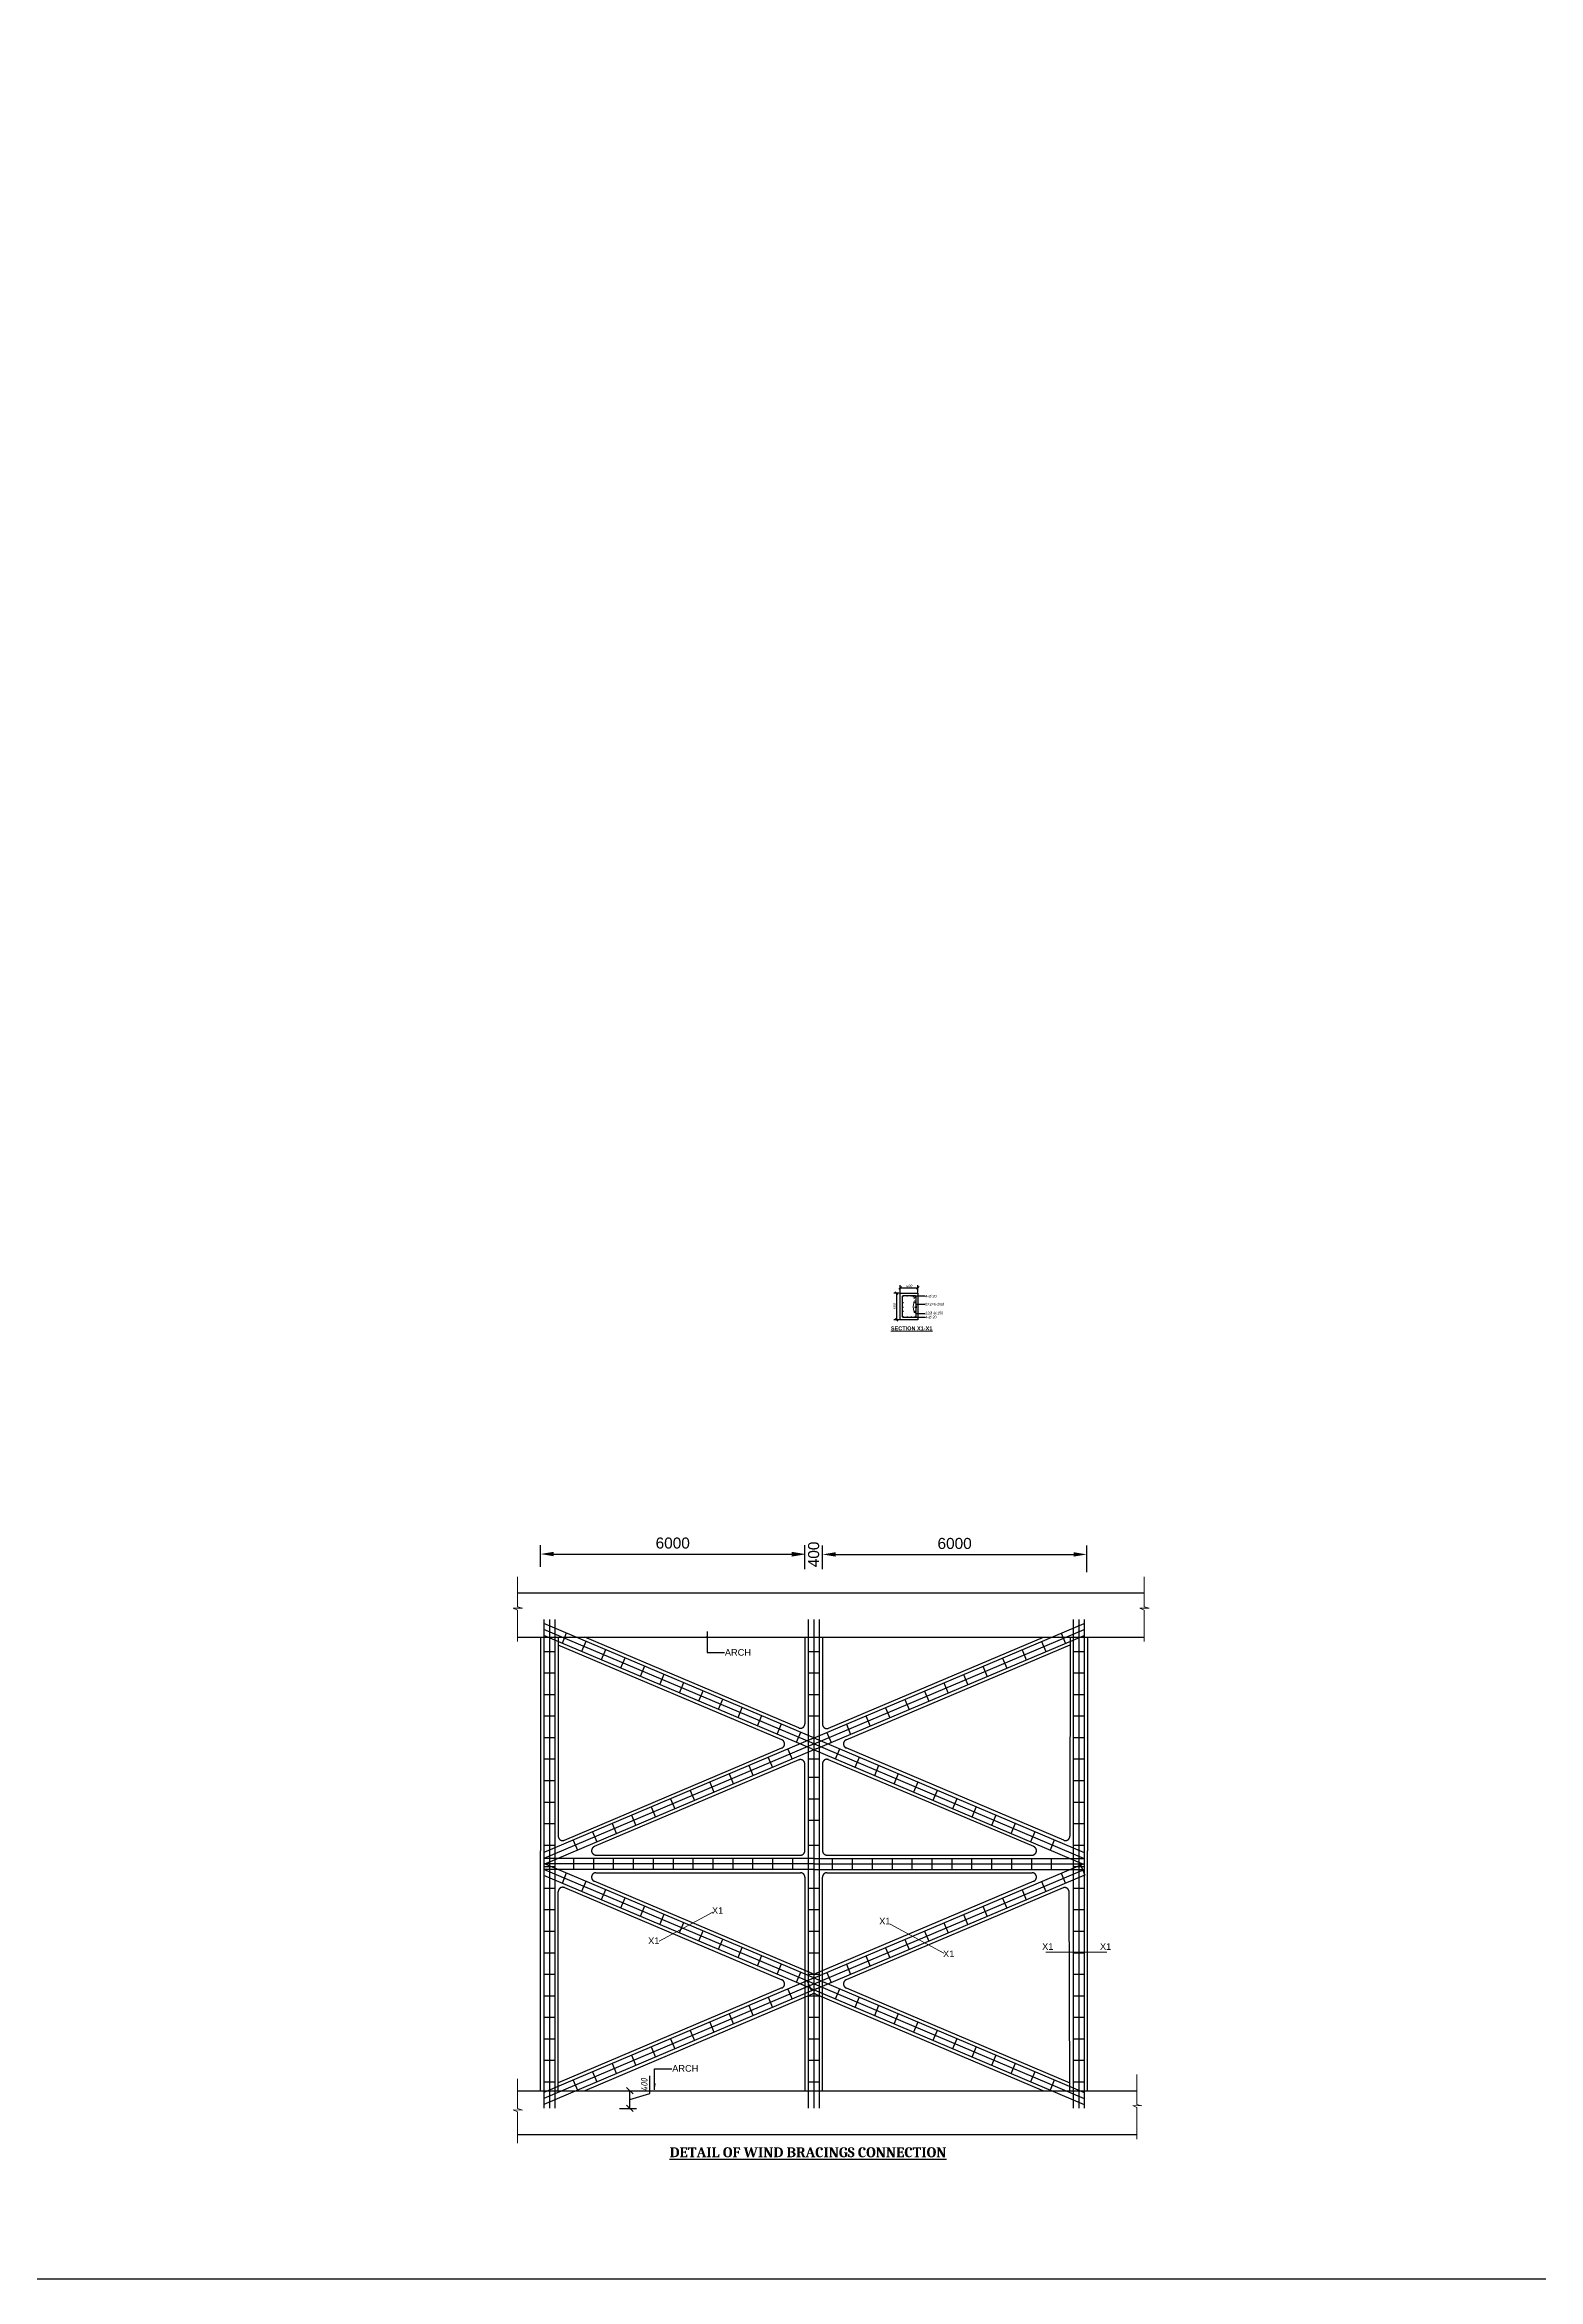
# Model space of a CAD drawing. Header units: millimetres. Extents: x 1231188 to 3899118, y -5478610 to -489530.
# Drawn here: x 2628576 to 2662487, y -3275968 to -3225220 of the extents above; entities that cross this region are included whole.
import ezdxf

# ---------------------------------------------------------------- set-up
doc = ezdxf.new("R2010")
doc.units = ezdxf.units.MM
doc.header["$LTSCALE"] = 25
doc.header["$MEASUREMENT"] = 0
doc.header["$PDMODE"] = 3
doc.linetypes.add('CENTER2', pattern=[1.125, 0.75, -0.125, 0.125, -0.125])
doc.linetypes.add('HIDDEN', pattern=[0.375, 0.25, -0.125])
doc.layers.get('0').update_dxf_attribs({"lineweight": 13})
doc.layers.get('Defpoints').update_dxf_attribs({"color": 230, "lineweight": 9})
for name, color, linetype in [('ARCH', 4, 'Continuous'), ('breasing', 4, 'Continuous'), ('reinforcement', 1, 'Continuous')]:
    doc.layers.add(name, color=color, linetype=linetype)
for name, color, linetype, lineweight in [('Concrete_Section', 21, 'Continuous', 30), ('DIM', 8, 'Continuous', 13), ('RENF.', 5, 'Continuous', 35), ('text', 7, 'Continuous', 18)]:
    doc.layers.add(name, color=color, linetype=linetype, lineweight=lineweight)
doc.styles.add('ARIAL', font='arial.ttf', dxfattribs={"height": 400})
doc.styles.add('DIM', font='isocp3.shx', dxfattribs={"oblique": 10})
doc.styles.add('GRG1', font='romans.shx')
doc.styles.get("Standard").update_dxf_attribs({"font": 'swissl.ttf'})
doc.dimstyles.new('dim-50', dxfattribs={"dimtxt": 200, "dimasz": 200, "dimexe": 20, "dimexo": 20, "dimgap": 0.09, "dimtad": 0, "dimdec": 0, "dimzin": 0, "dimdsep": 46, "dimtxsty": 'Standard', "dimcen": 0.09, "dimclrd": 5, "dimclrt": 5, "dimazin": 0, "dimtfac": 1, "dimtdec": 0, "dimtofl": 0, "dimtmove": 0, "dimatfit": 3, "dimfxl": 1, "dimtolj": 1, "dimtzin": 0, "dimarcsym": 0})
doc.dimstyles.new('Dim-75', dxfattribs={"dimtxt": 150, "dimasz": 150, "dimexe": 150, "dimexo": 75, "dimgap": 50, "dimtad": 1, "dimdec": 0, "dimzin": 0, "dimdsep": 46, "dimtxsty": 'DIM', "dimblk": 'OBLIQUE', "dimcen": 150, "dimclrd": 5, "dimclre": 5, "dimclrt": 7, "dimadec": 0, "dimazin": 0, "dimtfac": 1, "dimtdec": 0, "dimtmove": 1, "dimatfit": 3, "dimfxl": 1, "dimtolj": 1, "dimtzin": 0, "dimarcsym": 0})
doc.dimstyles.new('dim_30', dxfattribs={"dimtxt": 60, "dimasz": 60, "dimexe": 60, "dimexo": 15, "dimgap": 15, "dimtad": 1, "dimdec": 0, "dimzin": 0, "dimdsep": 46, "dimtxsty": 'DIM', "dimblk": 'OBLIQUE', "dimcen": 30, "dimclrd": 5, "dimclre": 5, "dimclrt": 7, "dimadec": 0, "dimazin": 0, "dimtfac": 1, "dimtdec": 0, "dimtmove": 0, "dimatfit": 3, "dimfxl": 20, "dimtolj": 1, "dimtzin": 0, "dimarcsym": 0})

# ---------------------------------------------------------------- blocks, each defined once
blk = doc.blocks.new('_Oblique')
at = {"color": 0, "linetype": 'ByBlock', "lineweight": -2}
blk.add_line((-0.5, -0.5), (0.5, 0.5), dxfattribs=at)
blk = doc.blocks.new('*D782')
at = {"layer": 'Defpoints', "color": 0, "linetype": 'ByBlock', "lineweight": -2, "ltscale": 100, "transparency": 16777216}
for p in [(2648001, -3253575), (2648401, -3253453), (2648401, -3253575)]:
    blk.add_point(p, dxfattribs=at)
at = {"layer": 'DIM', "color": 5, "linetype": 'ByBlock', "lineweight": -2, "ltscale": 100, "transparency": 16777216}
for p, q in [((2648001, -3253560), (2648001, -3253393)), ((2648401, -3253560), (2648401, -3253393)), ((2648001, -3253453), (2648401, -3253453))]:
    blk.add_line(p, q, dxfattribs=at)
at = {"layer": 'DIM', "color": 5, "linetype": 'ByBlock', "lineweight": -2, "ltscale": 100, "transparency": 16777216, "xscale": 60, "yscale": 60, "zscale": 60, "rotation": 180}
blk.add_blockref('_Oblique', (2648001, -3253453), dxfattribs=at)
at = {"layer": 'DIM', "color": 5, "linetype": 'ByBlock', "lineweight": -2, "ltscale": 100, "transparency": 16777216, "xscale": 60, "yscale": 60, "zscale": 60}
blk.add_blockref('_Oblique', (2648401, -3253453), dxfattribs=at)
at = {"layer": 'DIM', "color": 7, "linetype": 'ByBlock', "ltscale": 100, "transparency": 16777216, "insert": (2648201, -3253408), "char_height": 60, "attachment_point": 5, "style": 'DIM'}
blk.add_mtext('\\A1;400', dxfattribs=at)
blk = doc.blocks.new('*D783')
at = {"layer": 'Defpoints', "color": 0, "linetype": 'ByBlock', "lineweight": -2, "ltscale": 100, "transparency": 16777216}
for p in [(2648001, -3253575), (2647916, -3254175), (2648001, -3254175)]:
    blk.add_point(p, dxfattribs=at)
at = {"layer": 'DIM', "color": 5, "linetype": 'ByBlock', "lineweight": -2, "ltscale": 100, "transparency": 16777216}
for p, q in [((2647986, -3253575), (2647856, -3253575)), ((2647916, -3253575), (2647916, -3254175)), ((2647986, -3254175), (2647856, -3254175))]:
    blk.add_line(p, q, dxfattribs=at)
at = {"layer": 'DIM', "color": 5, "linetype": 'ByBlock', "lineweight": -2, "ltscale": 100, "transparency": 16777216, "xscale": 60, "yscale": 60, "zscale": 60}
for p, rotation in [((2647916, -3253575), 90), ((2647916, -3254175), 270)]:
    blk.add_blockref('_Oblique', p, dxfattribs=dict(at, rotation=rotation))
at = {"layer": 'DIM', "color": 7, "linetype": 'ByBlock', "ltscale": 100, "transparency": 16777216, "insert": (2647871, -3253875), "char_height": 60, "attachment_point": 5, "rotation": 90, "style": 'DIM'}
blk.add_mtext('\\A1;600', dxfattribs=at)
blk = doc.blocks.new('sss')
at = {"layer": 'reinforcement', "linetype": 'ByBlock', "ltscale": 100, "const_width": 10}
blk.add_lwpolyline([(-5, 0, 1), (5, 0, 1)], format="xyb", close=True, dxfattribs=at)
blk = doc.blocks.new('*D826')
at = {"color": 5, "lineweight": -2, "transparency": 16777216}
for p, q in [((2641627, -3271684), (2642013, -3271684)), ((2641863, -3272085), (2641863, -3271684)), ((2642313, -3271749), (2642313, -3271347)), ((2641627, -3272085), (2642013, -3272085)), ((2641863, -3271884), (2642313, -3271749))]:
    blk.add_line(p, q, dxfattribs=at)
at = {"layer": 'Defpoints', "color": 0, "lineweight": -2, "transparency": 16777216}
for p in [(2641552, -3271684, -46), (2641863, -3271684), (2641552, -3272085, -46)]:
    blk.add_point(p, dxfattribs=at)
at = {"color": 5, "lineweight": -2, "transparency": 16777216, "xscale": 150, "yscale": 150, "zscale": 150}
for p, rotation in [((2641863, -3271684), 90), ((2641863, -3272085), 270)]:
    blk.add_blockref('_Oblique', p, dxfattribs=dict(at, rotation=rotation))
at = {"color": 7, "transparency": 16777216, "insert": (2642188, -3271548), "char_height": 150, "attachment_point": 5, "rotation": 90, "style": 'DIM'}
blk.add_mtext('\\A1;400', dxfattribs=at)
blk = doc.blocks.new('*D827')
at = {"layer": 'Defpoints', "color": 0, "lineweight": -2, "ltscale": 150, "transparency": 16777216}
for p in [(2645835, -3259497), (2639835, -3259990), (2645835, -3260044)]:
    blk.add_point(p, dxfattribs=at)
at = {"layer": 'DIM', "color": 0, "lineweight": -2, "ltscale": 150, "transparency": 16777216}
for p, q in [((2639835, -3259790), (2639835, -3259297)), ((2645835, -3259844), (2645835, -3259297))]:
    blk.add_line(p, q, dxfattribs=at)
at = {"layer": 'DIM', "color": 5, "lineweight": -2, "ltscale": 150, "transparency": 16777216}
blk.add_line((2640135, -3259497), (2645535, -3259497), dxfattribs=at)
for points in [[(2640135, -3259447), (2640135, -3259547), (2639835, -3259497)], [(2645535, -3259447), (2645535, -3259547), (2645835, -3259497)]]:
    blk.add_solid(points, dxfattribs=at)
at = {"layer": 'DIM', "color": 2, "ltscale": 150, "transparency": 16777216, "insert": (2642835, -3259249), "char_height": 400, "attachment_point": 5, "style": 'ARIAL'}
blk.add_mtext('\\A1;{\\H0.625x;6000}', dxfattribs=at)
blk = doc.blocks.new('*D828')
at = {"layer": 'Defpoints', "color": 0, "lineweight": -2, "ltscale": 150, "transparency": 16777216}
for p in [(2646235, -3259506), (2645835, -3260044), (2646235, -3260043)]:
    blk.add_point(p, dxfattribs=at)
at = {"layer": 'DIM', "color": 5, "lineweight": -2, "ltscale": 150, "transparency": 16777216}
for p, q in [((2645535, -3259506), (2645235, -3259506)), ((2646535, -3259506), (2646835, -3259506))]:
    blk.add_line(p, q, dxfattribs=at)
at = {"layer": 'DIM', "color": 0, "lineweight": -2, "ltscale": 150, "transparency": 16777216}
for p, q in [((2645835, -3259844), (2645835, -3259306)), ((2646235, -3259843), (2646235, -3259306))]:
    blk.add_line(p, q, dxfattribs=at)
at = {"layer": 'DIM', "color": 5, "lineweight": -2, "ltscale": 150, "transparency": 16777216}
for points in [[(2645535, -3259456), (2645535, -3259556), (2645835, -3259506)], [(2646535, -3259456), (2646535, -3259556), (2646235, -3259506)]]:
    blk.add_solid(points, dxfattribs=at)
at = {"layer": 'DIM', "color": 2, "ltscale": 150, "transparency": 16777216, "insert": (2646035, -3259506), "char_height": 400, "attachment_point": 5, "rotation": 90, "style": 'ARIAL'}
blk.add_mtext('\\A1;{\\H0.625x;400}', dxfattribs=at)
blk = doc.blocks.new('*D829')
at = {"layer": 'Defpoints', "color": 0, "lineweight": -2, "ltscale": 150, "transparency": 16777216}
for p in [(2652236, -3259506), (2646235, -3260043), (2652236, -3260106)]:
    blk.add_point(p, dxfattribs=at)
at = {"layer": 'DIM', "color": 0, "lineweight": -2, "ltscale": 150, "transparency": 16777216}
for p, q in [((2646235, -3259843), (2646235, -3259306)), ((2652236, -3259906), (2652236, -3259306))]:
    blk.add_line(p, q, dxfattribs=at)
at = {"layer": 'DIM', "color": 5, "lineweight": -2, "ltscale": 150, "transparency": 16777216}
blk.add_line((2646535, -3259506), (2651936, -3259506), dxfattribs=at)
for points in [[(2646535, -3259456), (2646535, -3259556), (2646235, -3259506)], [(2651936, -3259456), (2651936, -3259556), (2652236, -3259506)]]:
    blk.add_solid(points, dxfattribs=at)
at = {"layer": 'DIM', "color": 2, "ltscale": 150, "transparency": 16777216, "insert": (2649235, -3259258), "char_height": 400, "attachment_point": 5, "style": 'ARIAL'}
blk.add_mtext('\\A1;{\\H0.625x;6000}', dxfattribs=at)

msp = doc.modelspace()

# ---------------------------------------------------------------- linework, layer by layer
at = {"linetype": 'Continuous', "lineweight": 5}
for p, q in [((2639310.16656, -3260768.67043), (2639310.16656, -3261481.67043)), ((2653540.66656, -3260768.67043), (2653540.66656, -3261481.67043)), ((2639310.16656, -3272166.17043), (2639310.16656, -3272879.17043)), ((2653374.66656, -3272068.67043), (2653374.66656, -3272781.67043))]:
    msp.add_line(p, q, dxfattribs=at)
at = {"color": 5, "linetype": 'CENTER2', "lineweight": 5, "ltscale": 500}
for p, q in [((2642528.0568, -3268288.61231), (2643745.1636, -3267631.36211)), ((2647773.98522, -3267902.01996), (2648991.09203, -3268559.27016)), ((2651304.57233, -3268538.12764), (2652687.80289, -3268538.12764))]:
    msp.add_line(p, q, dxfattribs=at)
at = {"linetype": 'Continuous', "lineweight": 5}
for points in [[(2639309.16656, -3260017.17043), (2639309.16656, -3260694.17043), (2639420.66656, -3260727.17043), (2639213.16656, -3260722.67043), (2639310.16656, -3260768.67043)], [(2653539.66656, -3260017.17043), (2653539.66656, -3260694.17043), (2653651.16656, -3260727.17043), (2653443.66656, -3260722.67043), (2653540.66656, -3260768.67043)], [(2639309.16656, -3271414.67043), (2639309.16656, -3272091.67043), (2639420.66656, -3272124.67043), (2639213.16656, -3272120.17043), (2639310.16656, -3272166.17043)], [(2653373.66656, -3271317.17043), (2653373.66656, -3271994.17043), (2653485.16656, -3272027.17043), (2653277.66656, -3272022.67043), (2653374.66656, -3272068.67043)]]:
    msp.add_lwpolyline(points, dxfattribs=at)
at = {"layer": 'ARCH', "linetype": 'ByBlock', "ltscale": 100}
for points in [[(2653539.66656, -3260384.17043), (2639309.16656, -3260384.17043)], [(2639310.16656, -3261384.17043), (2653540.66656, -3261384.17043)], [(2639309.16656, -3271684.17043), (2653373.66656, -3271684.17043)], [(2653374.66656, -3272684.17043), (2639310.16656, -3272684.17043)]]:
    msp.add_lwpolyline(points, dxfattribs=at)
at = {"layer": 'breasing', "linetype": 'HIDDEN', "ltscale": 6000}
for p, q in [((2645313.54619, -3269351.23597), (2640235.389, -3271504.43977)), ((2646003.97235, -3269492.9584), (2640836.17582, -3271684.17043)), ((2646082.04649, -3269492.9584), (2651249.84302, -3271684.17043)), ((2646772.47264, -3269351.23597), (2651850.0046, -3271504.17467))]:
    msp.add_line(p, q, dxfattribs=at)
for points in [[(2639835.389, -3261384.17131), (2639835.389, -3266234.17082)], [(2652255.56163, -3261409.21788), (2652250.62989, -3266234.06822)], [(2639835.389, -3271684.17034), (2639835.389, -3266234.17043)], [(2652250.62984, -3271684.16995), (2652250.62984, -3266234.17043)]]:
    msp.add_lwpolyline(points, dxfattribs=at)
for points in [[(2640235.389, -3261384.17043), (2640235.389, -3265903.42099, 0.53719325), (2640374.42607, -3265995.48676), (2645313.54619, -3263901.23645, 0.6621671177), (2645313.54619, -3263717.1049), (2640235.389, -3261563.90109)], [(2645835.23771, -3261384.17092), (2645835.23771, -3263352.81754, -0.53719325), (2645696.20064, -3263444.88332), (2640836.17582, -3261384.17043)], [(2646235.23771, -3261384.17092), (2646235.23771, -3263359.40815, 0.53719325), (2646374.27478, -3263451.47392), (2651249.84302, -3261384.17043)], [(2651855.58957, -3261384.2727), (2651850.96787, -3265903.6666, -0.5368638594), (2651711.93085, -3265995.63012), (2646772.47264, -3263901.23645, -0.6621671177), (2646772.47264, -3263717.1049), (2651855.40794, -3261561.87512)], [(2640235.389, -3271684.17034), (2640235.389, -3267164.91988, -0.53719325), (2640374.42607, -3267072.85411), (2645313.54619, -3269167.10441)], [(2646003.97235, -3269025.38198), (2641053.30666, -3266926.23621, -0.8171975018), (2641092.34374, -3266734.17043), (2645735.23771, -3266734.17043, -0.4142135624), (2645835.23771, -3266834.17043), (2645835.23771, -3271684.16995)], [(2646235.23771, -3271684.16995), (2646235.23771, -3266834.17043, -0.4142135624), (2646335.23771, -3266734.17043), (2650993.6751, -3266734.17043, -0.8171975018), (2651032.71217, -3266926.23621), (2646082.04649, -3269025.38198)], [(2651850.62923, -3271683.82274), (2651834.93907, -3267171.22502, 0.536073692), (2651695.90261, -3267079.50694), (2646772.47264, -3269167.10441)]]:
    msp.add_lwpolyline(points, format="xyb", dxfattribs=at)
for points in [[(2645835.23771, -3266234.17043), (2645835.23771, -3264265.52381, 0.5371932501), (2645696.20064, -3264173.45804), (2641053.30666, -3266142.10466, 0.8171975018), (2641092.34374, -3266334.17043), (2645735.23771, -3266334.17043, 0.4142135624)], [(2646335.23771, -3266334.17043), (2650993.6751, -3266334.17043, 0.8171975018), (2651032.71217, -3266142.10466), (2646374.27478, -3264166.86743, 0.5371932501), (2646235.23771, -3264258.93321), (2646235.23771, -3266234.17043, 0.4142135624)]]:
    msp.add_lwpolyline(points, format="xyb", close=True, dxfattribs=at)
for centre, start, end in [((2646043.00942, -3268933.31621), 247.022432376, 292.977567624), ((2645274.50912, -3269259.17019), 292.977567624, 67.022432376), ((2646043.00942, -3269585.02417), 67.022432376, 112.977567624), ((2646811.50971, -3269259.17019), 112.977567624, 247.022432376)]:
    msp.add_arc(centre, 100, start, end, dxfattribs=at)
at = {"layer": 'Concrete_Section', "color": 0}
msp.add_lwpolyline([(2648000.8838, -3253574.74263), (2648400.8838, -3253574.74263), (2648400.8838, -3254174.74263), (2648000.8838, -3254174.74263)], close=True, dxfattribs=at)
at = {"layer": 'Defpoints', "lineweight": -2, "ltscale": 100}
msp.add_lwpolyline([(2561858.8838, -3174472.67043), (2704531.3838, -3174472.67043), (2704531.3838, -3275967.67043), (2561858.8838, -3275967.67043)], close=True, dxfattribs=at)
at = {"layer": 'DIM', "linetype": 'ByBlock', "ltscale": 100, "extrusion": (0, 0, -1)}
msp.add_ellipse((2648332.56421, -3253880.76056), major_axis=(0, -134.87359), ratio=0.2625430204, dxfattribs=at)
at = {"layer": 'reinforcement', "linetype": 'ByBlock', "ltscale": 100}
for p, q in [((2648323.55961, -3253624.74263), (2648283.95828, -3253662.22686)), ((2648350.8838, -3253649.8878), (2648307.37656, -3253691.06913))]:
    msp.add_line(p, q, dxfattribs=at)
msp.add_lwpolyline([(2648070.8838, -3253624.74263), (2648330.8838, -3253624.74263, -0.4142135624), (2648350.8838, -3253644.74263), (2648350.8838, -3254104.74263, -0.4142135624), (2648330.8838, -3254124.74263), (2648070.8838, -3254124.74263, -0.4142135624), (2648050.8838, -3254104.74263), (2648050.8838, -3253644.74263, -0.4142135624)], format="xyb", close=True, dxfattribs=at)
at = {"layer": 'RENF.', "lineweight": 30}
for p, q in [((2639910.389, -3260984.17043), (2639910.389, -3272084.17043)), ((2640035.389, -3260984.17043), (2640035.389, -3272084.17043)), ((2640160.389, -3260984.17043), (2640160.389, -3272084.17043)), ((2645910.23771, -3260984.17043), (2645910.23771, -3272084.17043)), ((2646035.23771, -3260984.17043), (2646035.23771, -3272084.17043)), ((2646160.23771, -3260984.17043), (2646160.23771, -3272084.17043)), ((2651928.62562, -3260984.17043), (2651928.62562, -3272084.17043)), ((2652053.62562, -3260984.17043), (2652053.62562, -3272084.17043)), ((2652178.62562, -3260984.17043), (2652178.62562, -3272084.17043)), ((2646091.80576, -3263694.08846), (2639910.389, -3261073.08844)), ((2646043.00942, -3263809.17068), (2639910.389, -3261208.86093)), ((2645994.21308, -3263924.2529), (2639910.389, -3261344.63343)), ((2640418.62962, -3261295.17959), (2640321.03695, -3261525.34403)), ((2640861.84061, -3261483.10674), (2640764.24793, -3261713.27118)), ((2645994.21308, -3263694.08846), (2652178.62562, -3261071.81819)), ((2646043.00942, -3263809.17068), (2652178.62562, -3261207.59068)), ((2646091.80576, -3263924.2529), (2652178.62562, -3261343.36318)), ((2651208.63482, -3261483.10674), (2651306.22749, -3261713.27118)), ((2651651.8458, -3261295.17959), (2651749.43848, -3261525.34403)), ((2639910.389, -3261707.32266), (2640160.389, -3261707.32266)), ((2641305.0516, -3261671.03388), (2641207.45892, -3261901.19832)), ((2641748.26259, -3261858.96103), (2641650.66991, -3262089.12547)), ((2642191.47357, -3262046.88817), (2642093.8809, -3262277.05261)), ((2645910.23771, -3261707.32266), (2646160.23771, -3261707.32266)), ((2649879.00185, -3262046.88817), (2649976.59453, -3262277.05261)), ((2650322.21284, -3261858.96103), (2650419.80552, -3262089.12547)), ((2650765.42383, -3261671.03388), (2650863.01651, -3261901.19832)), ((2651928.62562, -3261707.32266), (2652178.62562, -3261707.32266)), ((2639910.389, -3262196.07841), (2640160.389, -3262196.07841)), ((2642634.68456, -3262234.81532), (2642537.09188, -3262464.97976)), ((2643077.89555, -3262422.74246), (2642980.30287, -3262652.9069)), ((2645910.23771, -3262196.07841), (2646160.23771, -3262196.07841)), ((2648992.57988, -3262422.74246), (2649090.17256, -3262652.9069)), ((2649435.79087, -3262234.81532), (2649533.38354, -3262464.97976)), ((2651928.62562, -3262196.07841), (2652178.62562, -3262196.07841)), ((2639910.389, -3262684.83416), (2640160.389, -3262684.83416)), ((2643521.10654, -3262610.66961), (2643423.51386, -3262840.83405)), ((2643964.31752, -3262798.59675), (2643866.72485, -3263028.7612)), ((2644407.52851, -3262986.5239), (2644309.93583, -3263216.68834)), ((2645910.23771, -3262684.83416), (2646160.23771, -3262684.83416)), ((2647662.94692, -3262986.5239), (2647760.53959, -3263216.68834)), ((2648106.1579, -3262798.59675), (2648203.75058, -3263028.7612)), ((2648549.36889, -3262610.66961), (2648646.96157, -3262840.83405)), ((2651928.62562, -3262684.83416), (2652178.62562, -3262684.83416)), ((2639910.389, -3263173.58991), (2640160.389, -3263173.58991)), ((2644850.7395, -3263174.45105), (2644753.14682, -3263404.61549)), ((2645293.95049, -3263362.37819), (2645196.35781, -3263592.54263)), ((2645737.16147, -3263550.30534), (2645639.5688, -3263780.46978)), ((2645910.23771, -3263173.58991), (2646160.23771, -3263173.58991)), ((2646333.31395, -3263550.30534), (2646430.90663, -3263780.46978)), ((2646776.52494, -3263362.37819), (2646874.11762, -3263592.54263)), ((2647219.73593, -3263174.45105), (2647317.32861, -3263404.61549)), ((2651928.62562, -3263173.58991), (2652178.62562, -3263173.58991)), ((2639910.389, -3263662.34566), (2640160.389, -3263662.34566)), ((2645994.21308, -3263694.08846), (2639910.389, -3266273.70793)), ((2646043.00942, -3263809.17068), (2639910.389, -3266409.48042)), ((2646091.80576, -3263924.2529), (2639910.389, -3266545.25292)), ((2645446.89198, -3263926.15963), (2645544.48466, -3264156.32407)), ((2645994.21308, -3263924.2529), (2652178.62562, -3266546.52317)), ((2646043.00942, -3263809.17068), (2652178.62562, -3266410.75067)), ((2646043.00942, -3263809.17068), (2652178.62562, -3266410.75067)), ((2646091.80576, -3263694.08846), (2652178.62562, -3266274.97818)), ((2646623.58345, -3263926.15963), (2646525.99077, -3264156.32407)), ((2651928.62562, -3263662.34566), (2652178.62562, -3263662.34566)), ((2639910.389, -3264151.10141), (2640160.389, -3264151.10141)), ((2644117.25902, -3264489.94106), (2644214.85169, -3264720.1055)), ((2644560.47, -3264302.01392), (2644658.06268, -3264532.17836)), ((2645003.68099, -3264114.08677), (2645101.27367, -3264344.25121)), ((2645910.23771, -3264151.10141), (2646160.23771, -3264151.10141)), ((2645910.23771, -3264566.17092), (2646160.23771, -3264566.17092)), ((2647066.79444, -3264114.08677), (2646969.20176, -3264344.25121)), ((2647510.00542, -3264302.01392), (2647412.41275, -3264532.17836)), ((2647953.21641, -3264489.94106), (2647855.62373, -3264720.1055)), ((2651928.62562, -3264151.10141), (2652178.62562, -3264151.10141)), ((2639910.389, -3264639.85717), (2640160.389, -3264639.85717)), ((2642787.62605, -3265053.7225), (2642885.21873, -3265283.88694)), ((2643230.83704, -3264865.79535), (2643328.42972, -3265095.95979)), ((2643674.04803, -3264677.86821), (2643771.64071, -3264908.03265)), ((2645910.23771, -3265054.92667), (2646160.23771, -3265054.92667)), ((2648396.4274, -3264677.86821), (2648298.83472, -3264908.03265)), ((2648839.63839, -3264865.79535), (2648742.04571, -3265095.95979)), ((2649282.84937, -3265053.7225), (2649185.2567, -3265283.88694)), ((2651928.62562, -3264639.85717), (2652178.62562, -3264639.85717)), ((2639910.389, -3265128.61292), (2640160.389, -3265128.61292)), ((2641901.20408, -3265429.57679), (2641998.79676, -3265659.74123)), ((2642344.41507, -3265241.64965), (2642442.00774, -3265471.81409)), ((2645910.23771, -3265543.68243), (2646160.23771, -3265543.68243)), ((2649726.06036, -3265241.64965), (2649628.46768, -3265471.81409)), ((2650169.27135, -3265429.57679), (2650071.67867, -3265659.74123)), ((2651928.62562, -3265128.61292), (2652178.62562, -3265128.61292)), ((2639910.389, -3265617.36867), (2640160.389, -3265617.36867)), ((2639910.389, -3266106.12442), (2640160.389, -3266106.12442)), ((2640571.57112, -3265993.35823), (2640669.16379, -3266223.52267)), ((2641014.7821, -3265805.43108), (2641112.37478, -3266035.59552)), ((2641457.99309, -3265617.50394), (2641555.58577, -3265847.66838)), ((2645910.23771, -3266106.12442), (2646160.23771, -3266106.12442)), ((2650612.48234, -3265617.50394), (2650514.88966, -3265847.66838)), ((2651055.69332, -3265805.43108), (2650958.10065, -3266035.59552)), ((2651498.90431, -3265993.35823), (2651401.31163, -3266223.52267)), ((2651928.62562, -3265617.36867), (2652178.62562, -3265617.36867)), ((2651928.62562, -3266106.12442), (2652178.62562, -3266106.12442)), ((2646043.00942, -3266409.17043), (2639910.389, -3266409.17043, 442.34729)), ((2646091.80576, -3269144.08797), (2639910.389, -3266523.08795)), ((2646043.00942, -3266534.17043), (2639910.389, -3266534.17043, 442.34729)), ((2639910.389, -3266594.88017), (2640160.389, -3266594.88017)), ((2640581.3838, -3266409.17043, 393.94829), (2640581.3838, -3266659.17043, 393.94829)), ((2641033.3838, -3266409.17043, 361.34542), (2641033.3838, -3266659.17043, 361.34542)), ((2641485.3838, -3266409.17043, 328.74256), (2641485.3838, -3266659.17043, 328.74256)), ((2641937.3838, -3266409.17043, 296.1397), (2641937.3838, -3266659.17043, 296.1397)), ((2642389.3838, -3266409.17043, 263.53684), (2642389.3838, -3266659.17043, 263.53684)), ((2642841.3838, -3266409.17043, 230.93398), (2642841.3838, -3266659.17043, 230.93398)), ((2643293.3838, -3266409.17043, 198.33112), (2643293.3838, -3266659.17043, 198.33112)), ((2643745.3838, -3266409.17043, 165.72825), (2643745.3838, -3266659.17043, 165.72825)), ((2644197.3838, -3266409.17043, 133.12539), (2644197.3838, -3266659.17043, 133.12539)), ((2644649.3838, -3266409.17043, 100.52253), (2644649.3838, -3266659.17043, 100.52253)), ((2645101.3838, -3266409.17043, 67.91967), (2645101.3838, -3266659.17043, 67.91967)), ((2645553.3838, -3266409.17043, 35.31681), (2645553.3838, -3266659.17043, 35.31681)), ((2645994.21308, -3269144.08797), (2652178.62562, -3266521.8177)), ((2646043.00942, -3266409.17043), (2652178.62562, -3266409.17043, 450.56961)), ((2646043.00942, -3266534.17043), (2652178.62562, -3266534.17043, 450.56961)), ((2646457.3838, -3266409.17043, -29.88892), (2646457.3838, -3266659.17043, -29.88892)), ((2646909.3838, -3266409.17043, -62.49178), (2646909.3838, -3266659.17043, -62.49178)), ((2647361.3838, -3266409.17043, -95.09464), (2647361.3838, -3266659.17043, -95.09464)), ((2647813.3838, -3266409.17043, -127.6975), (2647813.3838, -3266659.17043, -127.6975)), ((2648265.3838, -3266409.17043, -160.30037), (2648265.3838, -3266659.17043, -160.30037)), ((2648717.3838, -3266409.17043, -192.90323), (2648717.3838, -3266659.17043, -192.90323)), ((2649169.3838, -3266409.17043, -225.50609), (2649169.3838, -3266659.17043, -225.50609)), ((2649621.3838, -3266409.17043, -258.10895), (2649621.3838, -3266659.17043, -258.10895)), ((2650073.3838, -3266409.17043, -290.71181), (2650073.3838, -3266659.17043, -290.71181)), ((2650525.3838, -3266409.17043, -323.31467), (2650525.3838, -3266659.17043, -323.31467)), ((2650977.3838, -3266409.17043, -355.91754), (2650977.3838, -3266659.17043, -355.91754)), ((2651429.3838, -3266409.17043, -388.5204), (2651429.3838, -3266659.17043, -388.5204)), ((2651928.62562, -3266594.88017), (2652178.62562, -3266594.88017)), ((2652095.05679, -3266557.25196), (2652192.64947, -3266787.4164)), ((2646043.00942, -3269259.17019), (2639910.389, -3266658.86045)), ((2646043.00942, -3266659.17043), (2639910.389, -3266659.17043, 442.34729)), ((2645994.21308, -3269374.25241), (2639910.389, -3266794.63294)), ((2639910.389, -3267083.63592), (2640160.389, -3267083.63592)), ((2640418.62962, -3266745.1791), (2640321.03695, -3266975.34354)), ((2640861.84061, -3266933.10625), (2640764.24793, -3267163.27069)), ((2641305.0516, -3267121.03339), (2641207.45892, -3267351.19783)), ((2645910.23771, -3267083.63592), (2646160.23771, -3267083.63592)), ((2646043.00942, -3269259.17019), (2652178.62562, -3266657.59019)), ((2646043.00942, -3266659.17043), (2652178.62562, -3266659.17043, 450.56961)), ((2646091.80576, -3269374.25241), (2652178.62562, -3266793.36269)), ((2650765.42383, -3267121.03339), (2650863.01651, -3267351.19783)), ((2651208.63482, -3266933.10625), (2651306.22749, -3267163.27069)), ((2651651.8458, -3266745.1791), (2651749.43848, -3266975.34354)), ((2651928.62562, -3267083.63592), (2652178.62562, -3267083.63592)), ((2639910.389, -3267572.39168), (2640160.389, -3267572.39168)), ((2641748.26259, -3267308.96054), (2641650.66991, -3267539.12498)), ((2642191.47357, -3267496.88768), (2642093.8809, -3267727.05212)), ((2645910.23771, -3267572.39168), (2646160.23771, -3267572.39168)), ((2649879.00185, -3267496.88768), (2649976.59453, -3267727.05212)), ((2650322.21284, -3267308.96054), (2650419.80552, -3267539.12498)), ((2651928.62562, -3267572.39168), (2652178.62562, -3267572.39168)), ((2639910.389, -3268061.14743), (2640160.389, -3268061.14743)), ((2642634.68456, -3267684.81483), (2642537.09188, -3267914.97927)), ((2643077.89555, -3267872.74198), (2642980.30287, -3268102.90642)), ((2643521.10654, -3268060.66912), (2643423.51386, -3268290.83356)), ((2645910.23771, -3268061.14743), (2646160.23771, -3268061.14743)), ((2648549.36889, -3268060.66912), (2648646.96157, -3268290.83356)), ((2648992.57988, -3267872.74198), (2649090.17256, -3268102.90642)), ((2649435.79087, -3267684.81483), (2649533.38354, -3267914.97927)), ((2651928.62562, -3268061.14743), (2652178.62562, -3268061.14743)), ((2639910.389, -3268549.90318), (2640160.389, -3268549.90318)), ((2643964.31752, -3268248.59627), (2643866.72485, -3268478.76071)), ((2644407.52851, -3268436.52341), (2644309.93583, -3268666.68785)), ((2644850.7395, -3268624.45056), (2644753.14682, -3268854.615)), ((2645910.23771, -3268549.90318), (2646160.23771, -3268549.90318)), ((2647219.73593, -3268624.45056), (2647317.32861, -3268854.615)), ((2647662.94692, -3268436.52341), (2647760.53959, -3268666.68785)), ((2648106.1579, -3268248.59627), (2648203.75058, -3268478.76071)), ((2651928.62562, -3268549.90318), (2652178.62562, -3268549.90318)), ((2639910.389, -3269038.65893), (2640160.389, -3269038.65893)), ((2645994.21308, -3269144.08797), (2639910.389, -3271723.70744)), ((2645293.95049, -3268812.3777), (2645196.35781, -3269042.54214)), ((2645737.16147, -3269000.30485), (2645639.5688, -3269230.46929)), ((2645910.23771, -3269038.65893), (2646160.23771, -3269038.65893)), ((2646091.80576, -3269144.08797), (2652178.62562, -3271724.97769)), ((2646333.31395, -3269000.30485), (2646430.90663, -3269230.46929)), ((2646776.52494, -3268812.3777), (2646874.11762, -3269042.54214)), ((2651928.62562, -3269038.65893), (2652178.62562, -3269038.65893)), ((2646043.00942, -3269259.17019), (2639910.389, -3271859.47993)), ((2646091.80576, -3269374.25241), (2639910.389, -3271995.25243)), ((2639910.389, -3269527.41468), (2640160.389, -3269527.41468)), ((2645003.68099, -3269564.08628), (2645101.27367, -3269794.25072)), ((2645446.89198, -3269376.15914), (2645544.48466, -3269606.32358)), ((2645890.10297, -3269188.23199), (2645987.69564, -3269418.39643)), ((2645910.23771, -3269527.41468), (2646160.23771, -3269527.41468)), ((2645994.21308, -3269374.25241), (2652178.62562, -3271996.52268)), ((2646043.00942, -3269259.17019), (2652178.62562, -3271860.75019)), ((2646623.58345, -3269376.15914), (2646525.99077, -3269606.32358)), ((2647066.79444, -3269564.08628), (2646969.20176, -3269794.25072)), ((2651928.62562, -3269527.41468), (2652178.62562, -3269527.41468)), ((2639910.389, -3270016.17043), (2640160.389, -3270016.17043)), ((2643674.04803, -3270127.86772), (2643771.64071, -3270358.03216)), ((2644117.25902, -3269939.94057), (2644214.85169, -3270170.10502)), ((2644560.47, -3269752.01343), (2644658.06268, -3269982.17787)), ((2645910.23771, -3270016.17043), (2646160.23771, -3270016.17043)), ((2647510.00542, -3269752.01343), (2647412.41275, -3269982.17787)), ((2647953.21641, -3269939.94057), (2647855.62373, -3270170.10502)), ((2648396.4274, -3270127.86772), (2648298.83472, -3270358.03216)), ((2651928.62562, -3270016.17043), (2652178.62562, -3270016.17043)), ((2639910.389, -3270504.92619), (2640160.389, -3270504.92619)), ((2642787.62605, -3270503.72201), (2642885.21873, -3270733.88645)), ((2643230.83704, -3270315.79487), (2643328.42972, -3270545.95931)), ((2645910.23771, -3270504.92619), (2646160.23771, -3270504.92619)), ((2648839.63839, -3270315.79487), (2648742.04571, -3270545.95931)), ((2649282.84937, -3270503.72201), (2649185.2567, -3270733.88645)), ((2651928.62562, -3270504.92619), (2652178.62562, -3270504.92619)), ((2639910.389, -3270993.68194), (2640160.389, -3270993.68194)), ((2641457.99309, -3271067.50345), (2641555.58577, -3271297.66789)), ((2641901.20408, -3270879.5763), (2641998.79676, -3271109.74074)), ((2642344.41507, -3270691.64916), (2642442.00774, -3270921.8136)), ((2645910.23771, -3270993.68194), (2646160.23771, -3270993.68194)), ((2649726.06036, -3270691.64916), (2649628.46768, -3270921.8136)), ((2650169.27135, -3270879.5763), (2650071.67867, -3271109.74074)), ((2650612.48234, -3271067.50345), (2650514.88966, -3271297.66789)), ((2651928.62562, -3270993.68194), (2652178.62562, -3270993.68194)), ((2639910.389, -3271482.43769), (2640160.389, -3271482.43769)), ((2640571.57112, -3271443.35774), (2640669.16379, -3271673.52218)), ((2641014.7821, -3271255.43059), (2641112.37478, -3271485.59503)), ((2645910.23771, -3271482.43769), (2646160.23771, -3271482.43769)), ((2651055.69332, -3271255.43059), (2650958.10065, -3271485.59503)), ((2651498.90431, -3271443.35774), (2651401.31163, -3271673.52218)), ((2651928.62562, -3271482.43769), (2652178.62562, -3271482.43769))]:
    msp.add_line(p, q, dxfattribs=at)

# ---------------------------------------------------------------- block references
at = {"layer": 'reinforcement', "color": 6, "linetype": 'ByBlock', "yscale": 1.5, "zscale": 1.5, "rotation": 180}
for p, xscale in [((2648066.78072, -3253789.74555), -1.5), ((2648066.78072, -3253892.83345), -1.5), ((2648334.98688, -3253789.74555), 1.5), ((2648334.98688, -3253892.83345), 1.5), ((2648066.78072, -3253986.19839), -1.5), ((2648069.86562, -3254109.31483), -1.5), ((2648069.86562, -3254109.31483), -1.5), ((2648156.3838, -3254109.31483), -1.5), ((2648247.8838, -3254109.31483), -1.5), ((2648331.90198, -3254109.31483), 1.5), ((2648331.90198, -3254109.31483), 1.5), ((2648334.98688, -3253986.19839), 1.5)]:
    msp.add_blockref('sss', p, dxfattribs=dict(at, xscale=xscale))
at = {"layer": 'reinforcement', "color": 6, "linetype": 'ByBlock', "yscale": 1.5, "zscale": 1.5}
for p, xscale in [((2648069.86562, -3253640.17044), 1.5), ((2648156.3838, -3253640.17044), 1.5), ((2648247.8838, -3253640.17044), 1.5), ((2648331.90198, -3253640.17044), -1.5)]:
    msp.add_blockref('sss', p, dxfattribs=dict(at, xscale=xscale))

# ---------------------------------------------------------------- texts
at = {"layer": 'DIM', "color": 0, "lineweight": -2, "style": 'GRG1'}
for s, insert, char_height, width, attachment_point in [('{\\fArial|b0|i0|c0|p34;ARCH}', (2644018.15201, -3261655.91103, -46.48756), 150, 73663.4321717, 1), ('{\\fArial|b0|i0|c0|p34;X1}', (2643726.42374, -3267517.67725), 150, 73663.4321717, 1), ('{\\fArial|b0|i0|c0|p34;X1}', (2647522.75609, -3267758.30242), 150, 73663.4321717, 1), ('{\\fArial|b0|i0|c0|p34;X1}', (2642276.82766, -3268204.28765), 150, 73663.4321717, 1), ('{\\fArial|b0|i0|c0|p34;X1}', (2648972.35216, -3268501.92336), 150, 73663.4321717, 1), ('{\\fArial|b0|i0|c0|p34;X1}', (2651222.15509, -3268336.42276), 150, 73663.4321717, 1), ('{\\fArial|b0|i0|c0|p34;X1}', (2652534.98989, -3268336.42276), 150, 73663.4321717, 1), ('{\\fArial|b0|i0|c0|p34;ARCH}', (2642823.5332, -3271103.35016, -46.47143), 150, 73663.4321717, 1), ('\\pt3600;{\\fCambria|b1|i0|c0|p18;\\LDETAIL OF WIND BRACINGS CONNECTION}', (2642765.34285, -3273198.2313), 225, 9672.5281729, 7)]:
    msp.add_mtext(s, dxfattribs=dict(at, insert=insert, char_height=char_height, width=width, attachment_point=attachment_point))
at = {"layer": 'text', "linetype": 'ByBlock', "ltscale": 100, "style": 'ARIAL'}
for s, p in [('3X2=6-20%%C', (2648566.41255, -3253852.88655)), ('4-%%C 20', (2648568.98205, -3253671.45098)), ('4-%%C 20', (2648568.98205, -3254146.45098)), ('12%%C @150', (2648571.19475, -3254052.59028))]:
    msp.add_text(s, height=60, dxfattribs=at).set_placement(p)
at = {"layer": 'text', "linetype": 'ByBlock', "ltscale": 100, "insert": (2647787.55411, -3254328.31367), "char_height": 90, "width": 1616.9508868, "attachment_point": 1, "style": 'ARIAL'}
msp.add_mtext('{\\fArial|b1|i0|c0|p34;\\LSECTION X1-X1}', dxfattribs=at)

# ---------------------------------------------------------------- dimensions: what is measured, and where the dimension line sits
dim = msp.add_linear_dim(base=(2641862.52465, -3271684.17043), p1=(2641552.3838, -3272084.61999, -46.47143), p2=(2641552.3838, -3271684.17043, -46.47143), angle=90, dimstyle='Dim-75')
dim.commit()
dim.dimension.update_dxf_attribs({"geometry": '*D826', "text_midpoint": (2642187.52465, -3271699.39521)})
at = {"layer": 'DIM', "linetype": 'ByBlock', "ltscale": 100}
dim = msp.add_linear_dim(base=(2648400.8838, -3253452.52917), p1=(2648000.8838, -3253574.74263), p2=(2648400.8838, -3253574.74263), dimstyle='dim_30', dxfattribs=at)
dim.commit()
dim.dimension.update_dxf_attribs({"geometry": '*D782', "text_midpoint": (2648200.8838, -3253407.52917)})
dim = msp.add_linear_dim(base=(2647916.2842, -3254174.74263), p1=(2648000.8838, -3253574.74263), p2=(2648000.8838, -3254174.74263), angle=90, dimstyle='dim_30', dxfattribs=at)
dim.commit()
dim.dimension.update_dxf_attribs({"geometry": '*D783', "text_midpoint": (2647871.2842, -3253874.74263)})
at = {"layer": 'DIM', "ltscale": 150}
for base, p1, p2, picture, middle in [((2645835.23771, -3259497), (2639835.389, -3259990), (2645835.23771, -3260044), '*D827', (2642835.31336, -3259249.35675)), ((2652235.62007, -3259506), (2646235.23771, -3260043), (2652235.62007, -3260106), '*D829', (2649235.42889, -3259258.35675))]:
    dim = msp.add_linear_dim(base=base, p1=p1, p2=p2, text='{\\H0.625x;<>}', dimstyle='dim-50', override={"dimtxt": 300, "dimasz": 300, "dimexe": 200, "dimexo": 200, "dimgap": 120, "dimtad": 1, "dimtxsty": 'ARIAL', "dimclrt": 2}, dxfattribs=at)
    dim.commit()
    dim.dimension.update_dxf_attribs({"geometry": picture, "text_midpoint": middle})
dim = msp.add_linear_dim(base=(2646235.23771, -3259506.49629), p1=(2645835.23771, -3260044), p2=(2646235.23771, -3260043), text='{\\H0.625x;<>}', dimstyle='dim-50', override={"dimtxt": 300, "dimasz": 300, "dimexe": 200, "dimexo": 200, "dimgap": 120, "dimtad": 1, "dimtxsty": 'ARIAL', "dimclrt": 2}, dxfattribs=at)
dim.commit()
dim.dimension.update_dxf_attribs({"geometry": '*D828', "text_midpoint": (2646035.23771, -3259506.49629), "dimtype": 160, "text_rotation": 90})

# ---------------------------------------------------------------- leaders
for points in [[(2643619.02387, -3261253.15372), (2643619.02387, -3261731.67043), (2644008.28278, -3261731.67043)], [(2642424.40506, -3271664.05239, 0.01613), (2642424.40506, -3271185.53568, 0.01613), (2642813.66397, -3271185.53568, 0.01613)]]:
    msp.add_leader(points, dimstyle='Dim-75')
at = {"layer": 'reinforcement', "color": 6, "linetype": 'ByBlock', "ltscale": 100}
for points in [[(2648345.02594, -3253636.36679), (2648568.74, -3253636.36679)], [(2648354.24005, -3253824.08187), (2648562.85671, -3253824.65552)], [(2648345.02594, -3254118.88477), (2648568.74, -3254118.88477)], [(2648345.25319, -3254030.9645), (2648568.74, -3254030.9645)]]:
    msp.add_leader(points, dimstyle='dim-50', override={"dimasz": 60, "dimgap": 100, "dimtad": 0}, dxfattribs=at)

doc.saveas('drawing.dxf')
